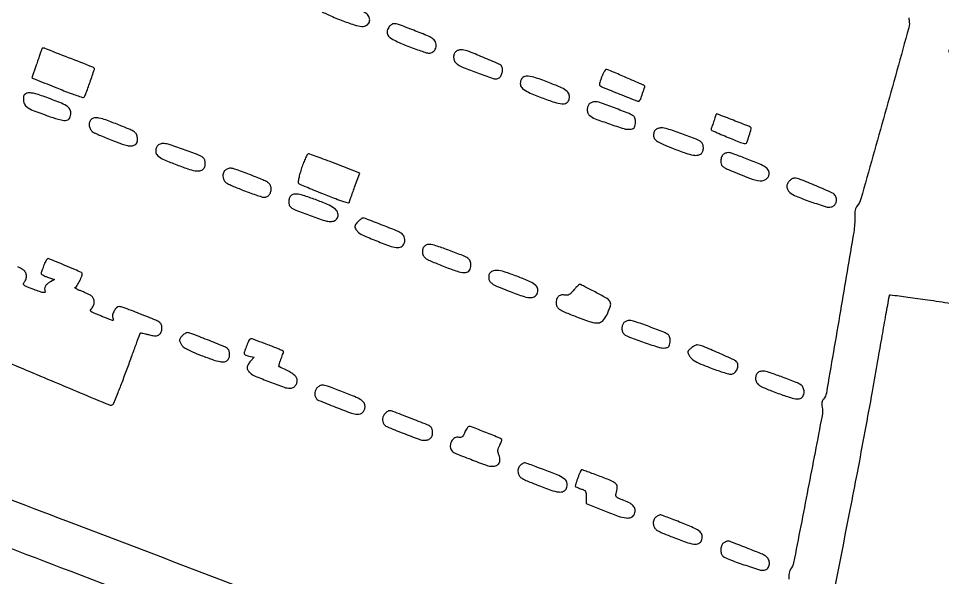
# Model space of a CAD drawing. Header units: metres. Extents: x 244 to 6504, y 133 to 4776.
# Drawn here: x 3808.2 to 4160.9, y 1717.7 to 1931.1 of the extents above; entities that cross this region are included whole.
import ezdxf

# ---------------------------------------------------------------- set-up
doc = ezdxf.new("R2010")
doc.units = ezdxf.units.M
doc.header["$MEASUREMENT"] = 0

msp = doc.modelspace()

# ---------------------------------------------------------------- linework, layer by layer
for points in [[(3073.43, 1797.58, -0.000015), (3212.47, 1744.26, -0.000001), (3356.48, 1689.04, -0.090549)], [(3360.94, 1697.34, -0.000001), (3222.9, 1750.06, -0.000075), (3098.13, 1797.73, -0.00214)], [(2390.74, 4302.36, -0.000001), (2436.6, 4383.87, -0.253439)], [(5649.78, 2908.29, -0.000001), (5592.12, 2927.27, -0.000136)], [(1770.95, 4232.21, -0.000001), (1756.31, 4203.53, -0.092463)], [(2358.85, 2292.47, -0.000002), (2402.87, 2275.77, -0.000001), (2455, 2255.99, -0.000469)], [(2661.8, 3304.26, -0.000001), (2697.55, 3290.75, -0.000089)], [(2166.88, 2385.74, -0.000003), (2059.01, 2428.09, -0.099946)], [(2836.31, 1902.63, -0.000001), (2798.12, 1918.05, -0.081722)], [(2910.82, 2101.23, -0.000002), (2871.64, 2116.15, -0.08954)], [(4072.04, 2648.41, -0.000003), (4098.22, 2621.39, -0.000215)], [(2835.59, 1257.96, 0.000001), (2811.6, 1266.94)], [(2724.87, 2153.38, -0.00001), (2851.52, 2105.29, -0.308463)], [(3433.83, 1894.18, -0.000012), (3289.85, 1953, -0.000025)], [(2592.86, 1267.89, -0.000002), (2552.45, 1283.32, -0.105537)], [(4187.5, 1819.84, 0.000016), (4196.11, 1859.5, 0.000008), (4204.75, 1899.34, 0.320449)], [(3793.26, 2000.95, -0.000003), (3789.22, 1992.32, -0.031217)], [(3734.93, 1774.32, -0.000007), (3697.02, 1788.85, -0.036058)], [(4088.57, 1641.86, -0.000003), (4069.13, 1648.86, -0.000251)], [(3121.11, 1058.8, -0.000012), (2978.85, 1116.92, -0.000024), (2837.26, 1174.78, -0.126636)], [(3590.01, 1813.07, -0.000033), (3680.68, 1776.36, -0.060123)], [(4163.32, 1918.2, -0.000228), (4178.69, 1971.87, -0.000734)], [(4148.07, 1931.29, 0.061217), (4148.14, 1930.45, -0.120092), (4148.05, 1927.5, -0.000466), (4138.95, 1894.83, -0.000481), (4129.8, 1862.23, -0.115764), (4128.32, 1859.56, 0.087232), (4127.91, 1858.9, 0.042705), (4127.62, 1857.96, 0.036926), (4127.45, 1856.81, 0.026656), (4127.43, 1855.51, -0.050725), (4127.05, 1849.54, -0.001009), (4121.97, 1819.51, -0.000421), (4116.58, 1788.1, -0.135079), (4115.52, 1785.85, 0.071085), (4115.13, 1785.24, 0.059333), (4114.9, 1784.5, 0.054089), (4114.83, 1783.66, 0.042129), (4114.93, 1782.76, -0.096861), (4114.95, 1779.46, -0.000663), (4109.57, 1751.51, -0.000527), (4104.07, 1723.29, -0.125432), (4102.95, 1720.94, 0.10035), (4102.65, 1720.37, 0.028245), (4102.41, 1719.4, 0.027265), (4102.26, 1718.24, 0.025724), (4102.24, 1717.05, -0.052527)], [(3798.94, 1802.03, 0.000415), (3820.7, 1792.88, 0.000223), (3842.9, 1783.58, 0.197375), (3844.03, 1783.57, 0.200065), (3844.43, 1783.97, 0.002026), (3846, 1787.74, 0.006164), (3847.75, 1792.17, 0.003913), (3849.69, 1797.36, -0.000393), (3851.58, 1802.54, -0.000641), (3853.2, 1806.93, -0.000063), (3854.65, 1810.86, -0.065595), (3854.73, 1811.03, -0.290734), (3854.86, 1811.08, -0.004432), (3855.71, 1810.92, -0.010295), (3856.72, 1810.7, -0.006433), (3857.88, 1810.41, 0.01442), (3859.49, 1810.03, 0.054651), (3860.51, 1809.93, 0.086611), (3861.27, 1810.07, 0.083298), (3861.95, 1810.47, 0.122549), (3862.66, 1811.44, 0.087159), (3862.96, 1812.77, 0.089593), (3862.78, 1814.09, 0.141739), (3862.14, 1815.03, 0.077091), (3860.65, 1815.92, 0.002737), (3854.44, 1818.39, 0.002399), (3848.14, 1820.83, 0.09136), (3846.65, 1821.11, 0.200371), (3845.68, 1820.7, 0.066832), (3844.74, 1819.46, 0.065495), (3844.14, 1817.96, 0.155654), (3844.21, 1816.78, -0.026649), (3844.42, 1816.15, -0.289147), (3844.34, 1815.91, -0.254777), (3844.07, 1815.85, -0.021995), (3843.4, 1816.09, 0.001536), (3842.69, 1816.37, 0.000336), (3841.47, 1816.85, 0.00035), (3840.06, 1817.4, 0.000336), (3838.63, 1817.96, -0.007534), (3836.54, 1818.81, -0.095775), (3835.84, 1819.28, -0.296932), (3835.74, 1819.76, -0.092478), (3836.15, 1820.43, 0.089517), (3836.86, 1821.57, 0.092036), (3837.12, 1822.88, 0.099143), (3836.89, 1824.11, 0.124165), (3836.2, 1825.05, 0.048313), (3835.64, 1825.43, 0.010578), (3834.59, 1825.98, 0.01092), (3833.35, 1826.55, 0.010288), (3832.06, 1827.09, -0.00892), (3830.89, 1827.57, -0.021578), (3830.05, 1827.98, -0.051601), (3829.66, 1828.25, -0.685274), (3829.7, 1828.36, 0.248064), (3830.34, 1828.73, 0.018508), (3831.38, 1830.54, 0.024306), (3832.27, 1832.45, 0.097593), (3832.52, 1833.71, 0.292076), (3832.26, 1834.1, 0.004643), (3829.7, 1835.26, 0.007435), (3825.94, 1836.86, 0.001734), (3819.58, 1839.42, 0.288195), (3819.25, 1839.36, 0.05232), (3818.83, 1838.87, 0.042265), (3818.38, 1838.13, 0.026382), (3817.99, 1837.19, -0.000293), (3817.63, 1836.18, -0.000334), (3817.28, 1835.21, -0.000302), (3816.99, 1834.39, -0.00189), (3816.83, 1833.97, 0.295722), (3816.91, 1833.64, 0.048929), (3817.45, 1833.21, 0.040323), (3818.27, 1832.76, 0.025047), (3819.29, 1832.36), (3822.02, 1831.46), (3820.39, 1830.61, 0.058782), (3819.24, 1829.82, 0.090362), (3818.49, 1828.88, 0.105928), (3818.19, 1827.85, 0.109714), (3818.35, 1826.8, -0.450867), (3818.19, 1826.5, -0.108995), (3817.56, 1826.49, -0.035355), (3816.26, 1826.83, -0.007571), (3814.07, 1827.63, -0.006129), (3811.38, 1828.69, -0.0657), (3810.36, 1829.27, -0.250317), (3810.12, 1829.8, -0.169744), (3810.38, 1830.43, 0.099551), (3811.11, 1831.67, 0.112671), (3811.26, 1833.03, 0.115249), (3810.81, 1834.3, 0.10785), (3809.83, 1835.28, 0.044716), (3807.97, 1836.25, 0.003063)], [(4115.84, 1692.63, -0.001466), (4125.7, 1743.6, 0.001534), (4128.43, 1757.71, 0.001086), (4131.41, 1773.57, 0.001096), (4134.19, 1788.73, 0.002318), (4136.27, 1800.5, -0.000839), (4137.92, 1810.02, -0.001373), (4139.35, 1818.08, -0.000132), (4140.66, 1825.28, -0.15269), (4140.8, 1825.55, -0.233734), (4141.06, 1825.64, -0.000216), (4147.74, 1824.74, -0.002075), (4155.22, 1823.7, -0.001263), (4164.05, 1822.42, 0.000992)], [(3939.51, 1696.45, -0.000837), (3885.68, 1716.76, -0.000632), (3826.61, 1739.25, -0.000098), (3776.91, 1758.25, -0.000161)], [(3772.52, 1741.32, -0.000348), (3824.24, 1721.6, 0.000566), (3887.44, 1697.54, 0.000929)], [(4102.01, 1713.85, -0.000214), (4095.69, 1678.74, -0.000061), (4089.16, 1642.58, -0.212207)]]:
    msp.add_lwpolyline(points, format="xyb")
for points in [[(3924.31, 1937.98, 0.079885), (3923.65, 1937.07, 0.084583), (3923.33, 1936.01, 0.08635), (3923.38, 1934.93, 0.087961), (3923.79, 1933.93, 0.137679), (3924.25, 1933.52, 0.005813), (3926.24, 1932.57, 0.009632), (3928.66, 1931.51, 0.006665), (3931.43, 1930.39, 0.013451), (3936.37, 1928.64, 0.063139), (3939.33, 1928.07, 0.141196), (3941.11, 1928.47, 0.19361), (3942.14, 1929.72, 0.159201), (3942.13, 1931.41, 0.143337), (3941.12, 1932.86, 0.065378), (3938.73, 1934.31, 0.012499), (3934.02, 1936.25, 0.003056), (3928.61, 1938.29, 0.044514), (3926.64, 1938.82, 0.137036), (3925.43, 1938.71, 0.104505)], [(3949.53, 1927.68, 0.142828), (3948.91, 1925.87, 0.209309), (3949.51, 1924.32, 0.087482), (3951.71, 1922.76, 0.014582), (3956.47, 1920.69, 0.00568), (3959.2, 1919.63, 0.007431), (3961.73, 1918.72, 0.005658), (3963.85, 1918.02, 0.066971), (3964.71, 1917.88, 0.162084), (3966.43, 1918.37, 0.162739), (3967.5, 1919.8, 0.154246), (3967.53, 1921.65, 0.144983), (3966.5, 1923.24, 0.078835), (3964.76, 1924.3, 0.004732), (3959.07, 1926.57, 0.004379), (3953.31, 1928.76, 0.088587), (3951.47, 1929.08, 0.111157), (3951.03, 1928.98, 0.045433), (3950.5, 1928.67, 0.042019), (3949.97, 1928.22, 0.041872)], [(3816.94, 1918.98, 0.005503), (3816.74, 1918.44, 0.000423), (3816.24, 1916.97, 0.00058), (3815.64, 1915.22, 0.000442), (3814.99, 1913.31), (3813.36, 1908.46), (3815.49, 1907.58, 0.003228), (3822.8, 1904.59, 0.007696), (3828.28, 1902.49, 0.003143), (3832.62, 1900.94, 0.305983), (3833.22, 1901.1, 0.093056), (3833.87, 1902.19, 0.003307), (3835.51, 1906.8, 0.001476), (3837.2, 1911.66, 0.288758), (3837.09, 1912.15, 0.101001), (3836.59, 1912.47, 0.00018), (3827.36, 1916.09, 0.000193), (3818.15, 1919.69, 0.093426), (3817.53, 1919.81, 0.197292), (3817.4, 1919.76, 0.042671), (3817.24, 1919.57, 0.038398), (3817.07, 1919.3, 0.028533)], [(3975.07, 1918.35, 0.128157), (3974.43, 1917.25, 0.10548), (3974.34, 1915.88, 0.102109), (3974.82, 1914.55, 0.112412), (3975.77, 1913.58, 0.047938), (3978.67, 1912.09, 0.0097), (3984.09, 1910.05, 0.004889), (3989.79, 1908.09, 0.173624), (3991.17, 1908.12, 0.140827), (3992.08, 1908.81, 0.076819), (3992.75, 1910.06, 0.075978), (3993.02, 1911.48, 0.129982), (3992.75, 1912.64, 0.170669), (3991.62, 1913.7, 0.004962), (3985.47, 1916.31, 0.007387), (3979.45, 1918.7, 0.090992), (3977.03, 1919.15, 0.057671), (3976.53, 1919.09, 0.038923), (3975.98, 1918.91, 0.039084), (3975.46, 1918.66, 0.060849)], [(4000.03, 1907.63, 0.148618), (3999.79, 1905.84, 0.176348), (4000.62, 1904.37, 0.073729), (4002.94, 1902.9, 0.011831), (4007.92, 1900.84, 0.011891), (4012.84, 1899.08, 0.060316), (4015.68, 1898.5, 0.140912), (4017.38, 1898.84, 0.198347), (4018.35, 1900.01, 0.123853), (4018.46, 1901.83, 0.167696), (4017.66, 1903.24, 0.075886), (4015.54, 1904.6, 0.011984), (4010.96, 1906.5, 0.009023), (4005.62, 1908.46, 0.057842), (4002.81, 1909.08, 0.142987), (4001.13, 1908.78, 0.171064)], [(4030.89, 1908.91, 0.009485), (4030.47, 1907.73, 0.014797), (4030.15, 1906.69, 0.00892), (4029.93, 1905.83, 0.271217), (4029.99, 1905.63, 0.08893), (4031.19, 1904.87, 0.001876), (4037.7, 1902.23, 0.000863), (4044.5, 1899.52, 0.237114), (4045.11, 1899.57, 0.164918), (4045.62, 1900.19, 0.00961), (4046.46, 1902.54, 0.007074), (4047.24, 1904.97, 0.311366), (4047.09, 1905.45, 0.062765), (4046.74, 1905.66, 0.000128), (4040.9, 1908.19, 0.000915), (4035.66, 1910.45, 0.004987), (4032.81, 1911.64, 0.297333), (4032.44, 1911.57, 0.047068), (4031.94, 1910.98, 0.038787), (4031.4, 1910.07, 0.023002)], [(3811.45, 1902.51, 0.058699), (3810.68, 1902.11, 0.132429), (3810.25, 1901.62, 0.106775), (3810.08, 1900.92, 0.030642), (3810.12, 1899.78, 0.119981), (3810.69, 1898.15, 0.11383), (3811.94, 1896.93, 0.046808), (3814.5, 1895.7, 0.005717), (3820.36, 1893.59, 0.018246), (3824.44, 1892.34, 0.111177), (3826.63, 1892.26, 0.241023), (3827.79, 1893.14, 0.111093), (3828.21, 1895.04, 0.146462), (3827.77, 1896.52, 0.110025), (3826.55, 1897.7, 0.044294), (3823.99, 1898.98, 0.005756), (3818.28, 1901.14, 0.010069), (3815.69, 1902.03, 0.028294), (3813.83, 1902.51, 0.040949), (3812.45, 1902.67, 0.098137)], [(4026.08, 1898.48, 0.12169), (4025.51, 1897.53, 0.077309), (4025.31, 1896.23, 0.079048), (4025.52, 1894.98, 0.141516), (4026.11, 1894.12, 0.079269), (4028.33, 1892.83, 0.009095), (4033.76, 1890.85, 0.008091), (4039.3, 1889.03, 0.099799), (4041.5, 1888.81, 0.037592), (4042.58, 1889, 0.137157), (4043.18, 1889.34, 0.134962), (4043.51, 1889.95, 0.035937), (4043.7, 1891.05, 0.041108), (4043.72, 1891.88, 0.042904), (4043.59, 1892.69, 0.046835), (4043.36, 1893.37, 0.11982), (4043.04, 1893.77, 0.073364), (4041.26, 1894.8, 0.004819), (4035.7, 1896.93, 0.004372), (4030.06, 1898.97, 0.08515), (4028.23, 1899.28, 0.050331), (4027.66, 1899.22, 0.037993), (4027.04, 1899.04, 0.038894), (4026.48, 1898.78, 0.068955)], [(4073.71, 1892.15, -0.00239), (4073.37, 1891.15, -0.002688), (4073.04, 1890.19, -0.002463), (4072.75, 1889.37, -0.014518), (4072.59, 1888.95, 0.412108), (4072.81, 1888.38, 0.002452), (4078.48, 1885.95, 0.00554), (4083.87, 1883.73, 0.094979), (4085.74, 1883.38, 0.318116), (4086.24, 1883.73, 0.009065), (4087.12, 1886.37, 0.008956), (4087.9, 1889.04, 0.335013), (4087.68, 1889.59, 0.0432), (4086.97, 1889.94, 0.000342), (4081.1, 1892.22, 0.000166), (4075.06, 1894.57, 0.092707), (4074.68, 1894.64, 0.305376), (4074.59, 1894.58, 0.003231), (4074.33, 1893.91, 0.00881), (4074.03, 1893.11, 0.005447)], [(3835.96, 1892.52, 0.128097), (3835.32, 1891.41, 0.105571), (3835.23, 1890.04, 0.102272), (3835.71, 1888.72, 0.112715), (3836.66, 1887.75, 0.035241), (3837.58, 1887.25, 0.005035), (3839.56, 1886.37, 0.005704), (3841.92, 1885.38, 0.004839), (3844.43, 1884.39, 0.006821), (3847.79, 1883.15, 0.03101), (3849.8, 1882.59, 0.05578), (3851.17, 1882.44, 0.105225), (3852.26, 1882.68, 0.056981), (3853.02, 1883.14, 0.120057), (3853.45, 1883.68, 0.100899), (3853.63, 1884.41, 0.032909), (3853.59, 1885.53, 0.087998), (3853.22, 1886.86, 0.130795), (3852.44, 1887.77, 0.051063), (3850.8, 1888.67, 0.004532), (3846.43, 1890.47, 0.007228), (3841.59, 1892.33, 0.039748), (3838.9, 1893.08, 0.083903), (3837.18, 1893.13, 0.16237)], [(4051.13, 1888.35, 0.084794), (4050.84, 1887.86, 0.048502), (4050.67, 1887.19, 0.046489), (4050.62, 1886.46, 0.055203), (4050.71, 1885.77, 0.137447), (4051.25, 1884.83, 0.063049), (4052.38, 1883.96, 0.032725), (4054.4, 1882.96, 0.006522), (4058.13, 1881.46, 0.008141), (4062.97, 1879.67, 0.039971), (4065.78, 1878.93, 0.079712), (4067.61, 1878.9, 0.162556), (4068.87, 1879.53, 0.121636), (4069.45, 1880.49, 0.077373), (4069.64, 1881.78, 0.079469), (4069.43, 1883.03, 0.145759), (4068.84, 1883.87, 0.074272), (4066.9, 1884.97, 0.005952), (4061.36, 1887.05, 0.005634), (4055.76, 1889, 0.081489), (4053.69, 1889.34, 0.049911), (4052.96, 1889.27, 0.041931), (4052.22, 1889.05, 0.043788), (4051.57, 1888.73, 0.083892)], [(3860.99, 1882.03, 0.13446), (3860.58, 1880.25, 0.196667), (3861.25, 1878.8, 0.082929), (3863.36, 1877.4, 0.012812), (3868.02, 1875.46, 0.008443), (3872.82, 1873.7, 0.040129), (3875.64, 1872.97, 0.078786), (3877.48, 1872.94, 0.162741), (3878.76, 1873.57, 0.121647), (3879.33, 1874.53, 0.07736), (3879.52, 1875.82, 0.079382), (3879.31, 1877.07, 0.144877), (3878.72, 1877.91, 0.077395), (3876.88, 1878.96, 0.005144), (3871.15, 1881.06, 0.005019), (3865.37, 1883.05, 0.080466), (3863.33, 1883.38, 0.068518), (3862.63, 1883.28, 0.062496), (3861.96, 1883, 0.063503), (3861.39, 1882.57, 0.07575)], [(3916.3, 1874.04, 0.011607), (3915.66, 1871.95, 0.017729), (3915.2, 1870.11, 0.012521), (3914.93, 1868.6, 0.255676), (3915.08, 1868.18, 0.078513), (3915.55, 1867.89, 0.001713), (3918.02, 1866.82, 0.003871), (3920.92, 1865.61, 0.0026), (3924.27, 1864.26, 0.0034), (3929.3, 1862.31, 0.015329), (3932.28, 1861.27, 0.01944), (3934.17, 1860.77, 0.481699), (3934.53, 1861.06, -0.08434), (3934.56, 1861.21, -0.000385), (3935.11, 1862.78, -0.001814), (3935.75, 1864.57, -0.001144), (3936.5, 1866.65), (3938.46, 1872.03), (3929.04, 1875.72, 0.002572), (3925.37, 1877.13, 0.003868), (3922.16, 1878.32, 0.001603), (3919.4, 1879.31, 0.085353), (3918.85, 1879.4, 0.274779), (3918.47, 1879.18, 0.013458), (3917.78, 1877.83, 0.01866), (3917.04, 1876.1, 0.012055)], [(4077.45, 1879.35, 0.096104), (4076.98, 1878.94, 0.062577), (4076.61, 1878.31, 0.055902), (4076.37, 1877.54, 0.04673), (4076.29, 1876.68, 0.062939), (4076.44, 1875.54, 0.133133), (4076.88, 1874.77, 0.080985), (4077.8, 1874.1, 0.013745), (4079.77, 1873.17, 0.011381), (4087.22, 1870.12, 0.066153), (4091.34, 1869.14, 0.183258), (4093.59, 1869.74, 0.210106), (4094.72, 1871.64, 0.155504), (4094.44, 1873.1, 0.121612), (4093.34, 1874.3, 0.04905), (4090.94, 1875.59, 0.006768), (4085.67, 1877.69, 0.002083), (4081.05, 1879.44, 0.039629), (4079.57, 1879.86, 0.118408), (4078.58, 1879.82, 0.063881)], [(3887.24, 1873.24, 0.077955), (3886.74, 1872.74, 0.075016), (3886.41, 1872.11, 0.066543), (3886.26, 1871.34, 0.044335), (3886.29, 1870.44, 0.107366), (3886.69, 1869.26, 0.112299), (3887.54, 1868.38, 0.045355), (3889.28, 1867.45, 0.004996), (3893.46, 1865.73, 0.005831), (3896.23, 1864.66, 0.007582), (3898.79, 1863.75, 0.005854), (3900.95, 1863.05, 0.066438), (3901.83, 1862.89, 0.111804), (3903.08, 1863.13, 0.130088), (3904.02, 1863.87, 0.1153), (3904.55, 1865.07, 0.075726), (3904.61, 1866.58, 0.121552), (3904.19, 1867.7, 0.104434), (3903.28, 1868.57, 0.041766), (3901.43, 1869.51, 0.004826), (3897.11, 1871.23, 0.002613), (3891.64, 1873.31, 0.039314), (3889.69, 1873.87, 0.117978), (3888.46, 1873.83, 0.090901)], [(4102.51, 1869.09, 0.087799), (4101.75, 1868.01, 0.116048), (4101.51, 1866.84, 0.117918), (4101.82, 1865.71, 0.092692), (4102.63, 1864.71, 0.081195), (4105.03, 1863.26, 0.010578), (4110.65, 1861.15, 0.008022), (4116.45, 1859.21, 0.138881), (4118.42, 1859.15, 0.119572), (4119.54, 1859.74, 0.119029), (4120.27, 1860.78, 0.11411), (4120.46, 1862.07, 0.103341), (4120.08, 1863.37, 0.165347), (4118.94, 1864.44, 0.004755), (4112.74, 1867.17, 0.006825), (4106.65, 1869.68, 0.094687), (4104.33, 1870.13, 0.0956), (4103.95, 1870.06, 0.034681), (4103.47, 1869.82, 0.032861), (4102.96, 1869.48, 0.033536)], [(3912.14, 1863.37, 0.121708), (3911.57, 1862.42, 0.077288), (3911.38, 1861.13, 0.078913), (3911.59, 1859.87, 0.14017), (3912.18, 1859.01, 0.081145), (3914.05, 1857.91, 0.006047), (3919.61, 1855.85, 0.006136), (3925.21, 1853.92, 0.079145), (3927.39, 1853.57, 0.056021), (3928.2, 1853.66, 0.068409), (3928.91, 1853.93, 0.072351), (3929.49, 1854.36, 0.074153), (3929.92, 1854.94, 0.180681), (3930.15, 1856.67, 0.159246), (3929.21, 1858.24, 0.073471), (3926.74, 1859.83, 0.016738), (3922.12, 1861.72, 0.007254), (3917.49, 1863.36, 0.040558), (3914.95, 1864, 0.085705), (3913.32, 1863.98, 0.153042)], [(3937.85, 1853.57, 0.033672), (3936.89, 1852.47, 0.153089), (3936.6, 1851.68, 0.155642), (3936.82, 1850.87, 0.035151), (3937.68, 1849.73, 0.112084), (3939.36, 1848.5, 0.007413), (3944.94, 1846.18, 0.008543), (3950.53, 1844.06, 0.086582), (3952.96, 1843.63, 0.174535), (3954.66, 1844.24, 0.164882), (3955.63, 1845.81, 0.155219), (3955.47, 1847.71, 0.155204), (3954.24, 1849.18, 0.046187), (3952.49, 1850.08, 0.002504), (3946.7, 1852.36, 0.001463), (3940.65, 1854.68, 0.091358), (3939.53, 1854.89, 0.153685), (3939.32, 1854.83, 0.014087), (3938.89, 1854.5, 0.017164), (3938.38, 1854.07, 0.01261)], [(3963.15, 1844.16, 0.128097), (3962.5, 1843.05, 0.105571), (3962.41, 1841.69, 0.102272), (3962.89, 1840.36, 0.112715), (3963.85, 1839.39, 0.035241), (3964.77, 1838.89, 0.005035), (3966.75, 1838.01, 0.005704), (3969.11, 1837.02, 0.004839), (3971.62, 1836.03, 0.017291), (3976.34, 1834.41, 0.098101), (3978.97, 1834.14, 0.23396), (3980.36, 1835, 0.140205), (3980.9, 1836.91, 0.095584), (3980.6, 1838.48, 0.148293), (3979.75, 1839.54, 0.056227), (3977.84, 1840.56, 0.004944), (3972.71, 1842.52, 0.006024), (3968.09, 1844.18, 0.040682), (3965.73, 1844.78, 0.093761), (3964.26, 1844.76, 0.146282)], [(3988.2, 1834.03, 0.084773), (3987.91, 1833.54, 0.049375), (3987.74, 1832.87, 0.047068), (3987.69, 1832.13, 0.05377), (3987.79, 1831.43, 0.134645), (3988.33, 1830.48, 0.065399), (3989.44, 1829.61, 0.033454), (3991.44, 1828.62, 0.006484), (3995.18, 1827.12, 0.009188), (4000.52, 1825.17, 0.057743), (4003.36, 1824.54, 0.141507), (4005.05, 1824.85, 0.172201), (4006.16, 1826, 0.141081), (4006.42, 1827.75, 0.177024), (4005.67, 1829.18, 0.078322), (4003.53, 1830.59, 0.01348), (3999.03, 1832.47, 0.011305), (3994.38, 1834.16, 0.045536), (3991.45, 1834.86, 0.084771), (3989.5, 1834.81, 0.172391)], [(4020.24, 1827.48, -0.022258), (4019.22, 1826.31, -0.076419), (4018.42, 1825.69, -0.106422), (4017.63, 1825.46, -0.069243), (4016.67, 1825.51, 0.106737), (4015.24, 1825.49, 0.152598), (4014.16, 1824.85, 0.136118), (4013.55, 1823.64, 0.078038), (4013.48, 1822, 0.123468), (4013.91, 1820.87, 0.103402), (4014.84, 1819.99, 0.040784), (4016.73, 1819.03, 0.004611), (4021.21, 1817.24, 0.012349), (4026.74, 1815.25, 0.094706), (4029.46, 1814.89, 0.189663), (4031.24, 1815.71, 0.080789), (4032.75, 1817.9, 0.023067), (4034.15, 1821.26, 0.196653), (4034.09, 1822.86, 0.154169), (4032.92, 1824.17, 0.012793), (4028.88, 1826.41, 0.000983), (4026.65, 1827.56, 0.001443), (4024.68, 1828.57, 0.000674), (4023, 1829.42, 0.026785), (4022.62, 1829.59, 0.253397), (4022.32, 1829.55, 0.023482), (4021.7, 1829.05, 0.02574), (4020.99, 1828.35, 0.01721)], [(4039.33, 1815.01, 0.121714), (4038.75, 1814.06, 0.077295), (4038.56, 1812.77, 0.078888), (4038.77, 1811.51, 0.139782), (4039.36, 1810.65, 0.083161), (4041.48, 1809.42, 0.007945), (4047.1, 1807.4, 0.007003), (4052.84, 1805.53, 0.104274), (4054.93, 1805.33, 0.047129), (4055.88, 1805.53, 0.134906), (4056.44, 1805.89, 0.123058), (4056.77, 1806.51, 0.036127), (4056.95, 1807.58, 0.041129), (4056.96, 1808.42, 0.042192), (4056.84, 1809.24, 0.045829), (4056.61, 1809.92, 0.115654), (4056.29, 1810.34, 0.079823), (4054.59, 1811.34, 0.00479), (4049.01, 1813.46, 0.00467), (4043.38, 1815.48, 0.083009), (4041.48, 1815.8, 0.050612), (4040.9, 1815.75, 0.038263), (4040.29, 1815.57, 0.039179), (4039.73, 1815.32, 0.069359)], [(3870.57, 1809.8, 0.030023), (3869.9, 1808.97, 0.132776), (3869.68, 1808.38, 0.126754), (3869.79, 1807.75, 0.02635), (3870.3, 1806.74, 0.097185), (3871.11, 1805.81, 0.038263), (3872.54, 1804.86, 0.02633), (3874.69, 1803.81, 0.009115), (3877.9, 1802.51, 0.007454), (3882.56, 1800.8, 0.040019), (3885.17, 1800.12, 0.083218), (3886.84, 1800.1, 0.158768), (3888.03, 1800.7, 0.121849), (3888.61, 1801.66, 0.07844), (3888.8, 1802.96, 0.079896), (3888.58, 1804.22, 0.137466), (3887.98, 1805.09, 0.07684), (3886.54, 1805.95, 0.002504), (3880.31, 1808.44, 0.002171), (3873.99, 1810.91, 0.092076), (3872.57, 1811.17, 0.11809), (3872.2, 1811.08, 0.032463), (3871.67, 1810.77, 0.030899), (3871.1, 1810.33, 0.027929)], [(3895.5, 1806.72, -0.000335), (3895.13, 1805.7, -0.000373), (3894.78, 1804.73, -0.000344), (3894.48, 1803.89, -0.001962), (3894.32, 1803.45, 0.251703), (3894.36, 1803.12, 0.08628), (3894.72, 1802.77, 0.059895), (3895.33, 1802.46, 0.03514), (3896.12, 1802.23), (3898.21, 1801.77), (3896.83, 1800.3, 0.05337), (3895.86, 1799.02, 0.123601), (3895.51, 1797.87, 0.144439), (3895.77, 1796.82, 0.084154), (3896.61, 1795.81, 0.079621), (3898.53, 1794.62, 0.006422), (3904.07, 1792.41, 0.006152), (3909.68, 1790.34, 0.085728), (3911.8, 1789.97, 0.108106), (3913, 1790.24, 0.117045), (3913.95, 1790.98, 0.111949), (3914.49, 1792.09, 0.09248), (3914.55, 1793.41, 0.162825), (3914.02, 1794.47, 0.044761), (3912.56, 1795.69, 0.037199), (3910.46, 1796.92, 0.022421), (3907.8, 1798.08, -0.318509), (3907.65, 1798.32, -0.037145), (3907.72, 1798.98, -0.033709), (3907.93, 1799.85, -0.020719), (3908.3, 1800.84, 0.006373), (3908.71, 1801.85, 0.008415), (3909.05, 1802.78, 0.006352), (3909.31, 1803.57, 0.077962), (3909.36, 1803.88, 0.286981), (3909.2, 1804.13, 0.005785), (3907.76, 1804.82, 0.011825), (3905.99, 1805.57, 0.007438), (3903.9, 1806.38, -0.000551), (3901.73, 1807.18, -0.000707), (3899.74, 1807.92, -0.000541), (3898.07, 1808.55, -0.006119), (3897.41, 1808.81, 0.161701), (3896.89, 1808.84, 0.14395), (3896.42, 1808.56, 0.077786), (3895.97, 1807.88, 0.021954)], [(4064.94, 1805.25, 0.024336), (4064.04, 1804.44, 0.151505), (4063.76, 1803.89, 0.150817), (4063.83, 1803.28, 0.024049), (4064.37, 1802.19, 0.092419), (4065.2, 1801.2, 0.044068), (4066.57, 1800.25, 0.028552), (4068.68, 1799.21, 0.008721), (4071.99, 1797.88, 0.006614), (4074.63, 1796.9, 0.008357), (4077.11, 1796.07, 0.006832), (4079.2, 1795.44, 0.064768), (4080.12, 1795.3, 0.168554), (4081.39, 1795.72, 0.11011), (4082.41, 1796.91, 0.107637), (4082.83, 1798.44, 0.155345), (4082.48, 1799.8, 0.146308), (4081.39, 1800.76, 0.003784), (4075.36, 1803.46, 0.00569), (4069.48, 1805.96, 0.080367), (4067.26, 1806.48, 0.113092), (4066.87, 1806.42, 0.027032), (4066.27, 1806.14, 0.026418), (4065.59, 1805.74, 0.023446)], [(4090.34, 1795.8, 0.128426), (4089.69, 1794.7, 0.105228), (4089.6, 1793.33, 0.101467), (4090.08, 1792, 0.110799), (4091.04, 1791.01, 0.040342), (4091.97, 1790.51, 0.005896), (4093.94, 1789.65, 0.006633), (4096.3, 1788.71, 0.005646), (4098.82, 1787.77, 0.015959), (4103.56, 1786.23, 0.091806), (4106.18, 1785.97, 0.226803), (4107.55, 1786.77, 0.149782), (4108.09, 1788.55, 0.095176), (4107.79, 1790.12, 0.148555), (4106.93, 1791.18, 0.056371), (4105.02, 1792.2, 0.004948), (4099.9, 1794.17, 0.006024), (4095.28, 1795.82, 0.040682), (4092.92, 1796.43, 0.093761), (4091.45, 1796.4, 0.146282)], [(3922.33, 1790.26, 0.079863), (3921.67, 1789.35, 0.084384), (3921.34, 1788.29, 0.086224), (3921.39, 1787.21, 0.088327), (3921.8, 1786.22, 0.155178), (3922.9, 1785.3, 0.003669), (3929.21, 1782.77, 0.005454), (3935.36, 1780.43, 0.087531), (3937.55, 1780.04, 0.090794), (3938.74, 1780.25, 0.110306), (3939.68, 1780.87, 0.108388), (3940.29, 1781.84, 0.085208), (3940.5, 1783.07, 0.132007), (3940.14, 1784.38, 0.12029), (3939.17, 1785.4, 0.044361), (3937.06, 1786.49, 0.004579), (3931.85, 1788.58, 0.003329), (3926.61, 1790.57, 0.045821), (3924.66, 1791.11, 0.137071), (3923.45, 1790.99, 0.10421)], [(3948.16, 1780.32, 0.07992), (3947.5, 1779.41, 0.08488), (3947.18, 1778.35, 0.086537), (3947.23, 1777.27, 0.087412), (3947.64, 1776.27, 0.154877), (3948.76, 1775.33, 0.003886), (3955.02, 1772.81, 0.005713), (3961.14, 1770.49, 0.088081), (3963.35, 1770.1, 0.049228), (3963.94, 1770.16, 0.037864), (3964.56, 1770.33, 0.038886), (3965.13, 1770.59, 0.070566), (3965.54, 1770.9, 0.121707), (3966.11, 1771.85, 0.077289), (3966.3, 1773.14, 0.078919), (3966.09, 1774.4, 0.14023), (3965.5, 1775.26, 0.078256), (3964.2, 1776.03, 0.001912), (3957.7, 1778.59, 0.001684), (3951.12, 1781.12, 0.091285), (3949.81, 1781.36, 0.110922), (3949.51, 1781.29, 0.030255), (3949.08, 1781.06, 0.029038), (3948.6, 1780.72, 0.02661)], [(3978.57, 1773.14, -0.026294), (3978.05, 1772.06, -0.086482), (3977.56, 1771.45, -0.134913), (3977.02, 1771.18, -0.111499), (3976.38, 1771.2, 0.188531), (3974.82, 1771.02, 0.138636), (3973.55, 1769.8, 0.12656), (3973.03, 1768, 0.149173), (3973.5, 1766.29, 0.154645), (3974.69, 1765.29, 0.004547), (3980.82, 1762.83, 0.006621), (3986.82, 1760.57, 0.086889), (3989.15, 1760.16, 0.098616), (3990.66, 1760.46, 0.158942), (3991.64, 1761.31, 0.147272), (3991.99, 1762.63, 0.080963), (3991.65, 1764.27, -0.033675), (3991.32, 1765.39, -0.072672), (3991.24, 1766.28, -0.07159), (3991.43, 1767.17, -0.031879), (3991.91, 1768.26, 0.012107), (3992.28, 1769.03, 0.018843), (3992.56, 1769.71, 0.013622), (3992.75, 1770.27, 0.282017), (3992.71, 1770.43, 0.09688), (3991.96, 1770.92, 0.001173), (3986.56, 1773.09, 0.001205), (3981.15, 1775.23, 0.093884), (3980.25, 1775.4, 0.198071), (3979.9, 1775.26, 0.03752), (3979.45, 1774.74, 0.034924), (3978.98, 1774, 0.025808)], [(3999.85, 1760.63, 0.07809), (3999.35, 1760.13, 0.075336), (3999.03, 1759.49, 0.066533), (3998.87, 1758.72, 0.043651), (3998.9, 1757.81, 0.105709), (3999.3, 1756.62, 0.113748), (4000.14, 1755.73, 0.045785), (4001.88, 1754.8, 0.004959), (4006.08, 1753.08, 0.010262), (4011.44, 1751.06, 0.05684), (4014.44, 1750.37, 0.132832), (4016.26, 1750.65, 0.183828), (4017.42, 1751.8, 0.14701), (4017.67, 1753.63, 0.179887), (4016.83, 1755.13, 0.074219), (4014.44, 1756.61, 0.011556), (4009.29, 1758.69, 0.001661), (4006.38, 1759.77, 0.002601), (4003.87, 1760.68, 0.0007), (4001.68, 1761.46, 0.094196), (4001.4, 1761.5, 0.105404), (4001.19, 1761.45, 0.014628), (4000.79, 1761.24, 0.016214), (4000.33, 1760.96, 0.013103)], [(4021.71, 1755.74, 0.00149), (4021.3, 1754.54, 0.002318), (4020.96, 1753.5, 0.000663), (4020.67, 1752.6, 0.077785), (4020.65, 1752.48, 0.300801), (4020.7, 1752.4, 0.004309), (4021.28, 1752.16, 0.010207), (4021.98, 1751.89, 0.006348), (4022.8, 1751.61, -0.033326), (4024, 1751.12, -0.132375), (4024.6, 1750.6, -0.122197), (4024.88, 1749.83, -0.026543), (4024.96, 1748.41), (4024.96, 1745.92), (4031.91, 1743.13, 0.010375), (4037.14, 1741.17, 0.053394), (4040.14, 1740.45, 0.118501), (4042.01, 1740.66, 0.185545), (4043.22, 1741.7, 0.125082), (4043.61, 1743.31, 0.156343), (4043.14, 1744.76, 0.107983), (4041.7, 1746.04, 0.042184), (4039.26, 1747.16, -0.011318), (4037.33, 1747.9, -0.085214), (4036.51, 1748.42, -0.189811), (4036.22, 1749, -0.102481), (4036.31, 1749.8, 0.056598), (4036.78, 1752.06, 0.213669), (4036.33, 1753.4, 0.105271), (4034.76, 1754.5, 0.009334), (4030.25, 1756.31, 0.002016), (4027.68, 1757.28, 0.003088), (4025.45, 1758.09, 0.001069), (4023.51, 1758.78, 0.084012), (4023.2, 1758.84, 0.275359), (4022.98, 1758.71, 0.012946), (4022.58, 1757.93, 0.018259), (4022.14, 1756.93, 0.011779)], [(4051.52, 1740.76, 0.07809), (4051.02, 1740.26, 0.075336), (4050.7, 1739.62, 0.066533), (4050.54, 1738.85, 0.043651), (4050.57, 1737.94, 0.10575), (4050.97, 1736.75, 0.113551), (4051.81, 1735.86, 0.045738), (4053.55, 1734.93, 0.004963), (4057.75, 1733.2, 0.01049), (4063.03, 1731.21, 0.054196), (4066.06, 1730.5, 0.127365), (4067.87, 1730.73, 0.211138), (4068.93, 1731.82, 0.115257), (4069.17, 1733.7, 0.186854), (4068.44, 1735.11, 0.077139), (4066.34, 1736.47, 0.009653), (4061.32, 1738.59, 0.002269), (4058.39, 1739.75, 0.003459), (4055.83, 1740.73, 0.001268), (4053.62, 1741.55, 0.088397), (4053.23, 1741.62, 0.095227), (4052.95, 1741.56, 0.021668), (4052.51, 1741.36, 0.021668), (4052.01, 1741.08, 0.019576)], [(4077.45, 1730.96, 0.168549), (4076.67, 1730.05, 0.077675), (4076.32, 1728.5, 0.077719), (4076.46, 1726.91, 0.169247), (4077.12, 1725.91, 0.074606), (4079.31, 1724.69, 0.007094), (4085.08, 1722.63, 0.005559), (4091.01, 1720.68, 0.112228), (4092.89, 1720.52, 0.192359), (4094.21, 1721.28, 0.145715), (4094.84, 1722.84, 0.130003), (4094.53, 1724.63, 0.14603), (4093.39, 1725.94, 0.045802), (4091.72, 1726.8, 0.002173), (4085.86, 1729.13, 0.000991), (4079.65, 1731.55, 0.118738), (4078.81, 1731.66, 0.087901), (4078.68, 1731.62, 0.005153), (4078.33, 1731.45, 0.007667), (4077.91, 1731.22, 0.005563)]]:
    msp.add_lwpolyline(points, format="xyb", close=True)

doc.saveas('drawing.dxf')
